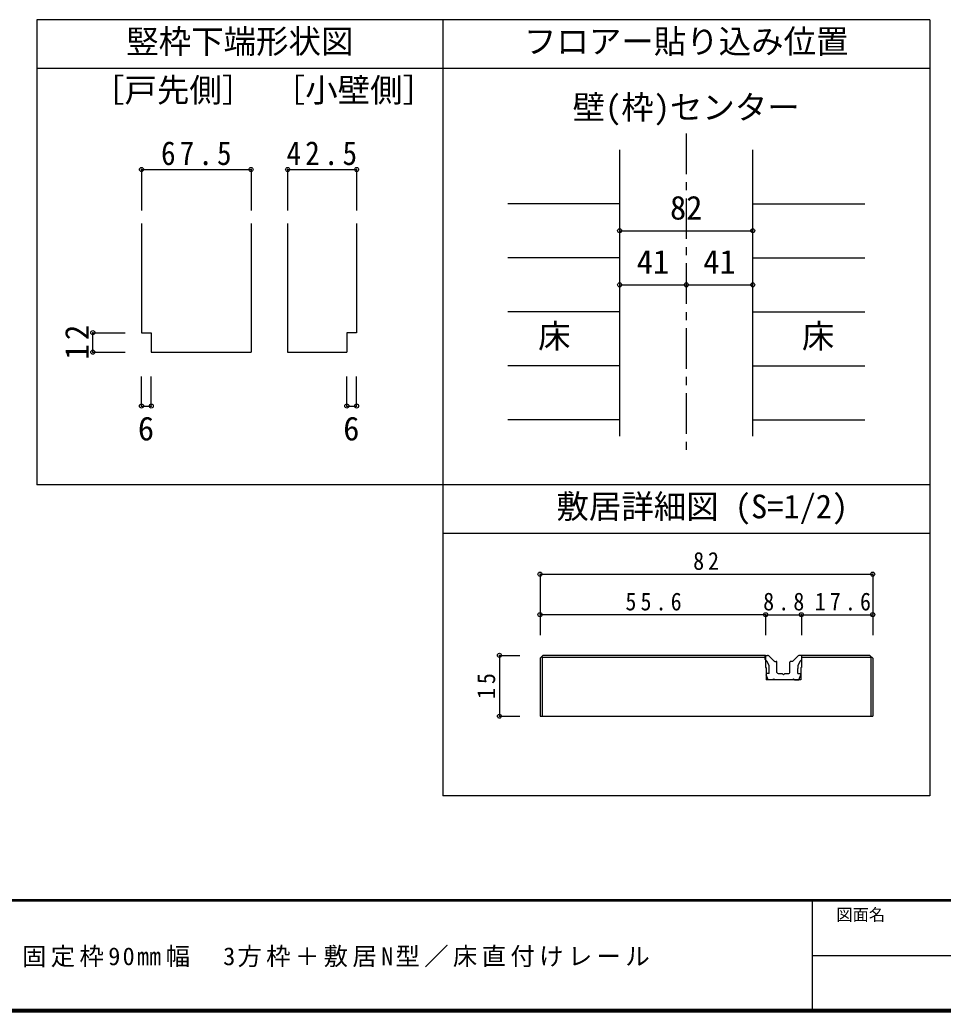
# Model space of a CAD drawing. Units: millimetres at full size, sheet at 1:5, with parts at other scales. Extents: x -973 to 977, y -718 to 696.
# Drawn here: x -486 to 82, y -701 to -90 of the extents above; entities that cross this region are included whole.
import ezdxf
from ezdxf.enums import TextEntityAlignment as Align

# ---------------------------------------------------------------- set-up
doc = ezdxf.new("R2010")
doc.units = ezdxf.units.MM
doc.header["$LTSCALE"] = 5
doc.header["$PDMODE"] = 32
doc.header["$PDSIZE"] = 2.5
doc.linetypes.add('CHAIN1', pattern=[8, 5, -1, 1, -1])
for name, color, linetype in [('0-0_補助線', 7, 'Continuous'), ('0-1_通り芯', 4, 'CHAIN1'), ('0-3_仕上げ', 2, 'Continuous'), ('0-4_枠', 3, 'Continuous'), ('0-A_文字', 7, 'Continuous'), ('0-B_寸法', 7, 'Continuous'), ('1-4_枠', 3, 'Continuous'), ('1-7_金物', 7, 'Continuous'), ('1-B_寸法', 7, 'Continuous'), ('F-1_枠', 6, 'Continuous'), ('F-A_文字', 7, 'Continuous')]:
    doc.layers.add(name, color=color, linetype=linetype)
doc.styles.add('ＭＳ ゴシック', font='')
doc.styles.get('ＭＳ ゴシック').set_extended_font_data('MS Gothic')

msp = doc.modelspace()

# ---------------------------------------------------------------- linework, layer by layer
at = {"layer": '0-0_補助線', "color": 4}
for p, q in [((-321.442, -181.679), (-278.942, -181.679)), ((-321.442, -181.679), (-321.442, -206.94)), ((-278.942, -181.679), (-278.942, -206.94))]:
    msp.add_line(p, q, dxfattribs=at)
at = {"layer": '0-0_補助線'}
for p in [(-321.442, -181.679), (-278.942, -181.679)]:
    msp.add_point(p, dxfattribs=at)
at = {"layer": '0-1_通り芯'}
msp.add_line((-75.847, -159.5), (-75.847, -356.007), dxfattribs=at)
at = {"layer": '0-3_仕上げ', "color": 4}
for p, q in [((-116.847, -202.801), (-185.847, -202.801)), ((-34.847, -202.801), (34.153, -202.801)), ((-116.847, -236.103), (-185.847, -236.103)), ((-34.847, -236.103), (34.153, -236.103)), ((-116.847, -269.404), (-185.847, -269.404)), ((-34.847, -269.404), (34.153, -269.404)), ((-116.847, -302.706), (-185.847, -302.706)), ((-34.847, -302.706), (34.153, -302.706)), ((-116.847, -336.007), (-185.847, -336.007)), ((-34.847, -336.007), (34.153, -336.007))]:
    msp.add_line(p, q, dxfattribs=at)
at = {"layer": '0-4_枠'}
for p, q in [((-116.847, -346.007), (-116.847, -169.5)), ((-34.847, -346.007), (-34.847, -169.5)), ((-343.942, -214.981), (-343.942, -294.23)), ((-321.442, -214.981), (-321.442, -294.23)), ((-278.942, -214.981), (-278.942, -282.23)), ((-284.942, -282.23), (-284.942, -294.23)), ((-278.942, -282.23), (-284.942, -282.23)), ((-321.442, -294.23), (-284.942, -294.23))]:
    msp.add_line(p, q, dxfattribs=at)
msp.add_lwpolyline([(-411.442, -214.981), (-411.442, -282.23), (-405.442, -282.23), (-405.442, -294.23), (-343.942, -294.23)], dxfattribs=at)
at = {"layer": '0-A_文字', "color": 3}
for p, q in [((74.153, -89.5), (-475.847, -89.5)), ((-475.847, -89.5), (-475.847, -376.007)), ((-225.847, -89.5), (-225.847, -567.5)), ((74.153, -119.5), (-475.847, -119.5)), ((74.153, -376.007), (-475.847, -376.007)), ((74.153, -406.007), (-225.847, -406.007))]:
    msp.add_line(p, q, dxfattribs=at)
msp.add_lwpolyline([(74.153, -89.5), (74.153, -567.5), (-225.847, -567.5)], dxfattribs=at)
at = {"layer": '0-B_寸法', "color": 4}
for p, q in [((-411.442, -181.679), (-411.442, -206.94)), ((-116.847, -219.452), (-34.847, -219.452)), ((-116.847, -252.753), (-34.847, -252.753)), ((-441.442, -294.23), (-441.442, -282.23)), ((-441.442, -282.23), (-421.442, -282.23)), ((-441.442, -294.23), (-421.442, -294.23)), ((-411.442, -327.43), (-411.442, -309.23)), ((-284.942, -327.43), (-284.942, -309.23))]:
    msp.add_line(p, q, dxfattribs=at)
for points in [[(-411.442, -181.679), (-343.942, -181.679), (-343.942, -206.94)], [(-411.442, -327.43), (-405.442, -327.43), (-405.442, -309.23)], [(-284.942, -327.43), (-278.942, -327.43), (-278.942, -309.23)]]:
    msp.add_lwpolyline(points, dxfattribs=at)
at = {"layer": '0-B_寸法'}
for p in [(-411.442, -181.679), (-343.942, -181.679), (-116.847, -219.452), (-34.847, -219.452), (-116.847, -252.753), (-75.847, -252.753), (-34.847, -252.753), (-441.442, -282.23), (-441.442, -294.23), (-411.442, -327.43), (-405.442, -327.43), (-284.942, -327.43), (-278.942, -327.43)]:
    msp.add_point(p, dxfattribs=at)
at = {"layer": '1-4_枠'}
for p, q in [((-164.168, -481.007), (-165.936, -482.775)), ((-165.907, -482.775), (-165.907, -518.507)), ((-164.686, -482.257), (-164.686, -518.507)), ((-26.936, -482.257), (-164.686, -482.257)), ((-26.936, -481.007), (-164.168, -481.007)), ((-4.936, -481.007), (-4.936, -488.507)), ((37.296, -481.007), (-4.936, -481.007)), ((37.814, -482.257), (-4.936, -482.257)), ((37.296, -481.007), (39.064, -482.775)), ((37.814, -482.257), (37.814, -518.507)), ((39.064, -482.775), (39.064, -518.507)), ((-5.186, -488.507), (-5.186, -496.007)), ((-5.186, -488.507), (-4.936, -488.507)), ((-5.186, -496.007), (-26.686, -496.007)), ((-165.936, -518.507), (39.064, -518.507))]:
    msp.add_line(p, q, dxfattribs=at)
msp.add_lwpolyline([(-26.936, -481.007), (-26.936, -488.507), (-26.686, -488.507), (-26.686, -496.007)], dxfattribs=at)
at = {"layer": '1-7_金物'}
for p, q in [((-21.78, -484.537), (-24.944, -481.373)), ((-10.091, -484.537), (-6.927, -481.373)), ((-4.686, -481.007), (-6.043, -481.007)), ((-4.686, -483.507), (-4.686, -481.007)), ((-21.25, -484.757), (-20.436, -484.757)), ((-19.936, -491.507), (-19.936, -485.257)), ((-11.936, -491.507), (-11.936, -485.257)), ((-10.621, -484.757), (-11.436, -484.757)), ((-24.686, -492.257), (-26.186, -492.257)), ((-24.686, -492.257), (-24.686, -489.097)), ((-19.186, -492.257), (-16.686, -492.257)), ((-16.686, -492.257), (-15.936, -493.007)), ((-15.936, -493.007), (-15.186, -492.257)), ((-15.186, -492.257), (-12.686, -492.257)), ((-7.186, -492.257), (-7.186, -489.097)), ((-7.186, -492.257), (-5.686, -492.257)), ((-6.436, -496.007), (-5.221, -492.941)), ((-10.186, -496.007), (-21.686, -496.007)), ((-9.686, -495.507), (-10.186, -496.007)), ((-9.186, -496.007), (-9.686, -495.507)), ((-9.186, -496.007), (-6.436, -496.007))]:
    msp.add_line(p, q, dxfattribs=at)
for points in [[(-27.186, -483.507), (-27.186, -481.007), (-25.828, -481.007)], [(-22.686, -496.007), (-25.436, -496.007), (-26.65, -492.941)], [(-22.686, -496.007), (-22.186, -495.507), (-21.686, -496.007)]]:
    msp.add_lwpolyline(points, dxfattribs=at)
for centre, radius, start, end in [((-25.828, -482.257), 1.25, 45, 90), ((-6.043, -482.257), 1.25, 90, 135), ((-32.186, -489.097), 7.5, 0, 48.19), ((-21.25, -484.007), 0.75, 225, 270), ((-20.436, -485.257), 0.5, 0, 90), ((-11.436, -485.257), 0.5, 90, 180), ((-10.621, -484.007), 0.75, 270, 315), ((0.314, -489.097), 7.5, 131.81, 180), ((-26.186, -492.757), 0.5, 90, 201.616), ((-19.186, -491.507), 0.75, 180, 270), ((-12.686, -491.507), 0.75, 270, 0), ((-5.686, -492.757), 0.5, 338.384, 90)]:
    msp.add_arc(centre, radius, start, end, dxfattribs=at)
at = {"layer": '1-B_寸法', "color": 4}
for p, q in [((-165.936, -431.007), (-165.936, -456.007)), ((-26.936, -456.007), (-165.936, -456.007)), ((-165.936, -456.007), (-165.936, -468.507)), ((-26.936, -456.007), (-4.936, -456.007)), ((-26.936, -456.007), (-26.936, -468.507)), ((-4.936, -456.007), (39.064, -456.007)), ((-4.936, -456.007), (-4.936, -468.507)), ((39.064, -456.007), (39.064, -468.507)), ((-190.936, -481.007), (-178.436, -481.007)), ((-190.936, -481.007), (-190.936, -518.507)), ((-190.936, -518.507), (-178.436, -518.507))]:
    msp.add_line(p, q, dxfattribs=at)
msp.add_lwpolyline([(-165.936, -431.007), (39.064, -431.007), (39.064, -456.007)], dxfattribs=at)
at = {"layer": '1-B_寸法'}
for p in [(-165.936, -431.007), (39.064, -431.007), (-165.936, -456.007), (-26.936, -456.007), (-4.936, -456.007), (39.064, -456.007), (-190.936, -481.007), (-190.936, -518.507)]:
    msp.add_point(p, dxfattribs=at)
at = {"layer": 'F-1_枠'}
for p, q in [((976.653, -631.667), (-973.347, -631.667)), ((976.653, -632.5), (-973.347, -632.5)), ((1.653, -632.5), (1.653, -699.167)), ((1.653, -665.833), (974.986, -665.834)), ((976.653, -699.167), (-973.347, -699.167)), ((976.653, -700), (-973.347, -700)), ((976.653, -700.833), (-973.347, -700.833))]:
    msp.add_line(p, q, dxfattribs=at)

# ---------------------------------------------------------------- texts
at = {"layer": '0-0_補助線', "style": 'ＭＳ ゴシック'}
for s, p in [('［戸先側］', (-441.959, -144.5)), ('［小壁側］', (-330.591, -144.5))]:
    msp.add_text(s, height=14.66, dxfattribs=at).set_placement(p, align=Align.BOTTOM_LEFT)
at = {"layer": '0-0_補助線', "insert": (-322.067, -179.179), "char_height": 14.66, "attachment_point": 7, "style": 'ＭＳ ゴシック'}
msp.add_mtext('\\T1.28;\\W0.9;42.5', dxfattribs=at)
at = {"layer": '0-A_文字', "style": 'ＭＳ ゴシック'}
for s, p in [('竪枠下端形状図', (-420.847, -114.5)), ('フロアー貼り込み位置', (-175.847, -114.5)), ('壁(枠)センター', (-145.847, -155.091)), ('床', (-167.097, -296.055)), ('床', (-4.597, -296.055)), ('敷居詳細図 (S=1/2)', (-155.847, -401.007))]:
    msp.add_text(s, height=14.66, dxfattribs=at).set_placement(p, align=Align.BOTTOM_LEFT)
at = {"layer": '0-B_寸法', "style": 'ＭＳ ゴシック'}
for s, p in [('82', (-85.847, -216.952)), ('41', (-106.347, -250.253)), ('41', (-65.347, -250.253)), ('6', (-413.663, -353.004)), ('6', (-287.163, -353.004))]:
    msp.add_text(s, height=14.66, dxfattribs=at).set_placement(p, align=Align.BOTTOM_LEFT)
at = {"layer": '0-B_寸法', "insert": (-399.409, -179.179), "char_height": 14.66, "attachment_point": 7, "style": 'ＭＳ ゴシック'}
msp.add_mtext('\\T1.28;\\W0.9;67.5', dxfattribs=at)
at = {"layer": '0-B_寸法', "insert": (-443.942, -298.855), "char_height": 14.66, "attachment_point": 7, "rotation": 90, "style": 'ＭＳ ゴシック'}
msp.add_mtext('\\T1.27;\\W0.95;12', dxfattribs=at)
at = {"layer": '1-B_寸法', "char_height": 11, "attachment_point": 7, "style": 'ＭＳ ゴシック'}
for s, insert in [('\\T1.36;\\W0.9;82', (-71.561, -428.507)), ('\\T1.38;\\W0.9;55.6', (-113.311, -453.507)), ('\\T1.38;\\W0.9;8.8', (-28.436, -453.507)), ('\\T1.38;\\W0.9;17.6', (3.321, -453.507))]:
    msp.add_mtext(s, dxfattribs=dict(at, insert=insert))
at = {"layer": '1-B_寸法', "insert": (-193.436, -507.882), "char_height": 11, "attachment_point": 7, "rotation": 90, "style": 'ＭＳ ゴシック'}
msp.add_mtext('\\T1.36;\\W0.9;15', dxfattribs=at)
at = {"layer": 'F-A_文字', "style": 'ＭＳ ゴシック'}
msp.add_text('図面名', height=7.331, dxfattribs=at).set_placement((16.653, -646.667), align=Align.BOTTOM_LEFT)
at = {"layer": 'F-A_文字', "insert": (-847.938, -673.333), "char_height": 11, "attachment_point": 7, "style": 'ＭＳ ゴシック'}
msp.add_mtext('\\T1.18;ピノアース\u3000H20引き分け戸（レールタイプ）固定枠90㎜幅\u30003方枠＋敷居N型／床直付けレール', dxfattribs=at)

doc.saveas('drawing.dxf')
